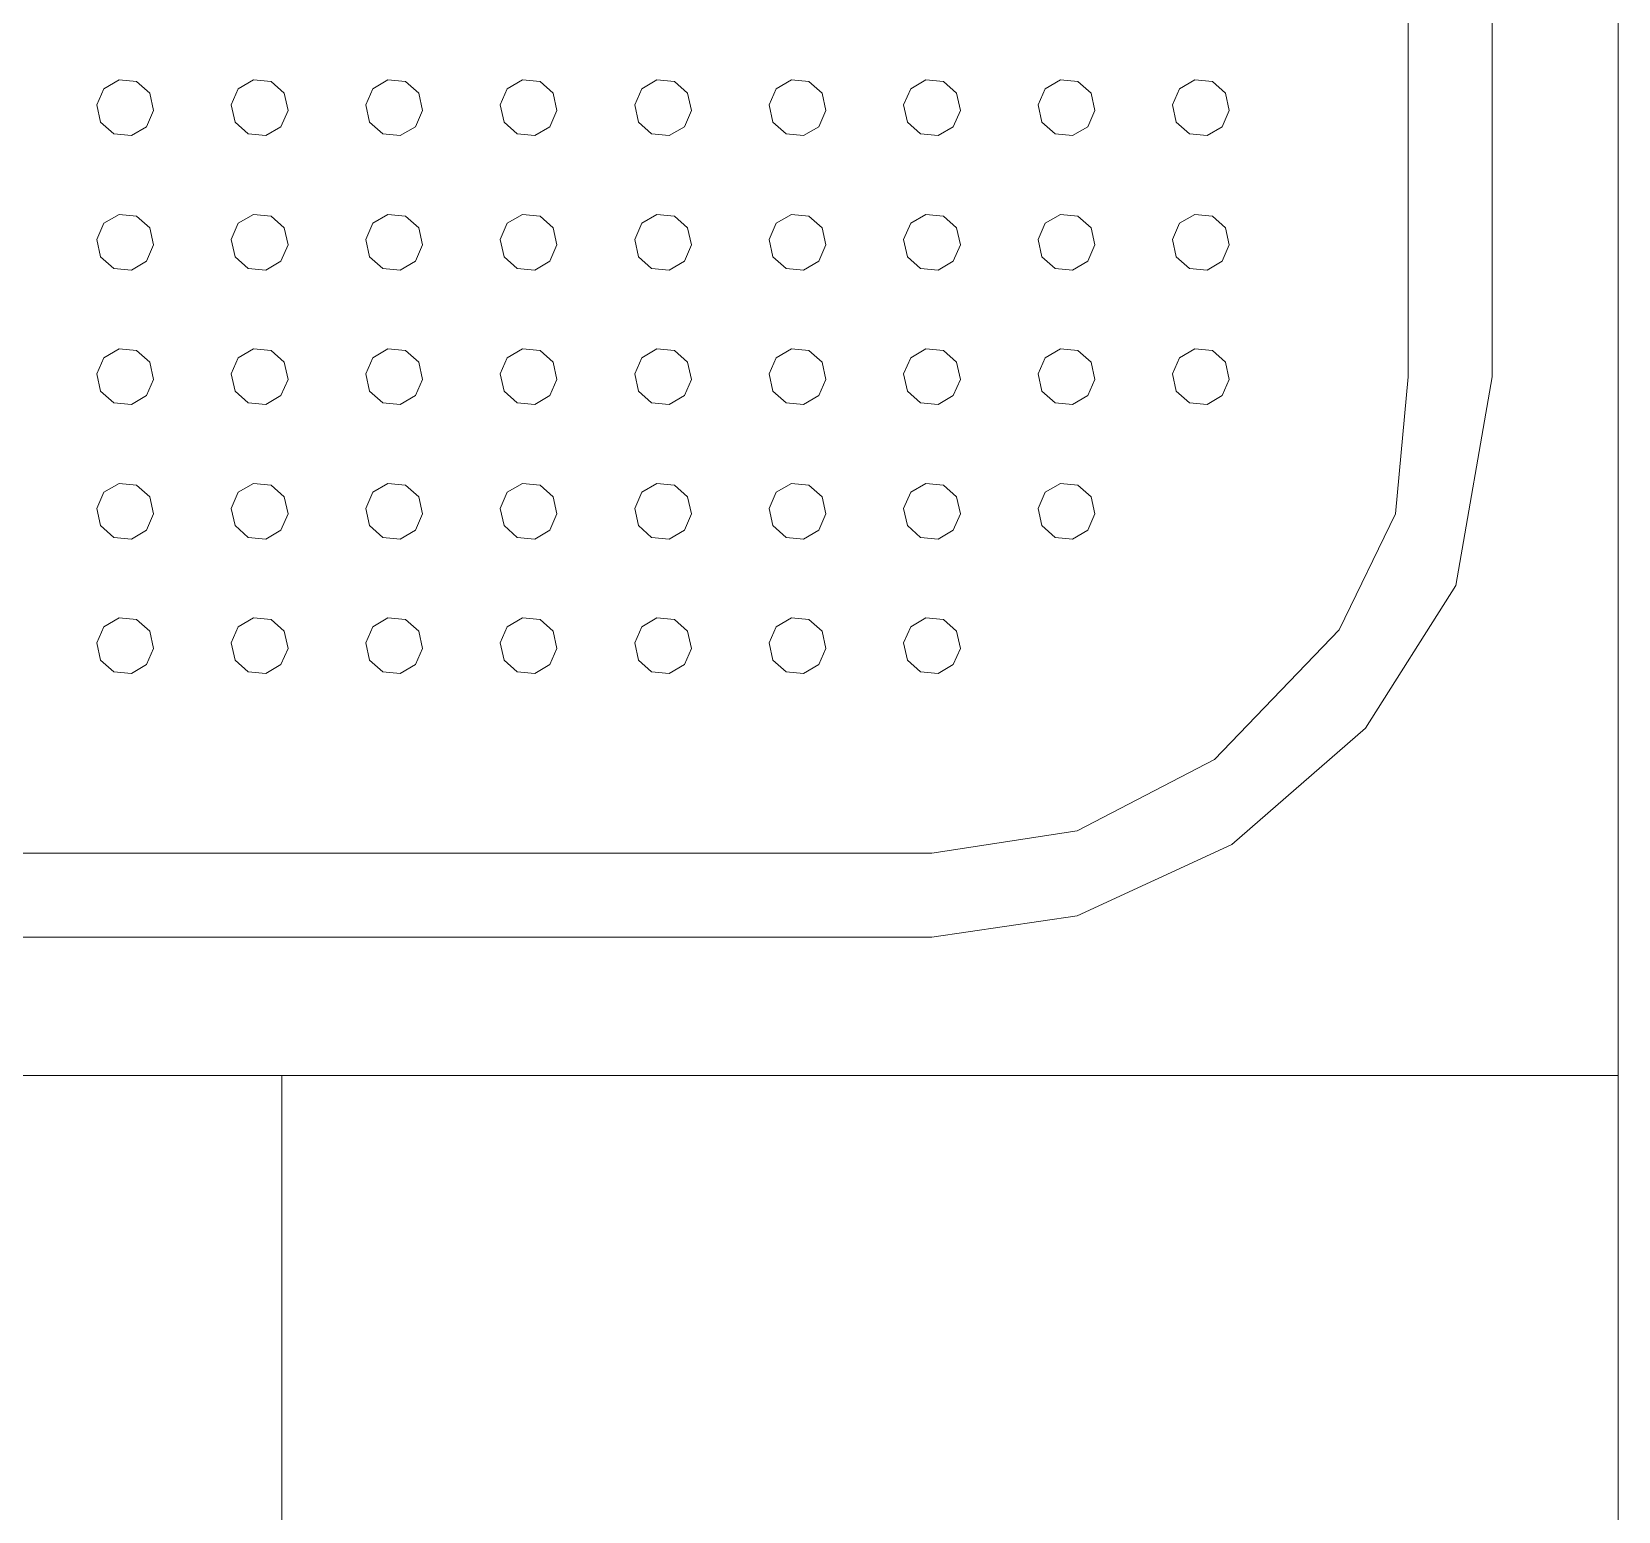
# Model space of a CAD drawing. Header units: millimetres. Extents: x -32 to 1412, y -324 to 2887.
# Drawn here: x 1061.2363 to 1061.7112, y 1936.5687 to 1937.0115 of the extents above; entities that cross this region are included whole.
import ezdxf

# ---------------------------------------------------------------- set-up
doc = ezdxf.new("R2010")
doc.units = ezdxf.units.MM
doc.header["$LTSCALE"] = 0.5
doc.layers.add('arquitetura', color=252, linetype='CONTINUOUS', lineweight=5)

msp = doc.modelspace()

# ---------------------------------------------------------------- linework, layer by layer
at = {"layer": 'arquitetura', "color": 252}
for p, q in [((1061.71123, 1958.00913), (1061.71123, 1931.79913)), ((1061.71123, 1936.69913), (1061.31123, 1936.69913)), ((1061.31123, 1936.54913), (1061.31123, 1936.69913))]:
    msp.add_line(p, q, dxfattribs=at)
at = {"layer": 'arquitetura'}
for p, q in [((1061.67352, 1936.9083), (1061.67352, 1937.39884)), ((1061.64836, 1936.9083), (1061.64836, 1937.37368)), ((1061.25793, 1936.99446), (1061.25582, 1936.98962)), ((1061.26248, 1936.99713), (1061.25793, 1936.99446)), ((1061.26773, 1936.99662), (1061.26248, 1936.99713)), ((1061.27168, 1936.99312), (1061.26773, 1936.99662)), ((1061.29818, 1936.99446), (1061.29607, 1936.98962)), ((1061.30273, 1936.99713), (1061.29818, 1936.99446)), ((1061.30798, 1936.99662), (1061.30273, 1936.99713)), ((1061.31193, 1936.99312), (1061.30798, 1936.99662)), ((1061.33843, 1936.99446), (1061.33632, 1936.98962)), ((1061.34298, 1936.99713), (1061.33843, 1936.99446)), ((1061.34823, 1936.99662), (1061.34298, 1936.99713)), ((1061.35218, 1936.99312), (1061.34823, 1936.99662)), ((1061.37868, 1936.99446), (1061.37657, 1936.98962)), ((1061.38323, 1936.99713), (1061.37868, 1936.99446)), ((1061.38848, 1936.99662), (1061.38323, 1936.99713)), ((1061.39243, 1936.99312), (1061.38848, 1936.99662)), ((1061.41893, 1936.99446), (1061.41682, 1936.98962)), ((1061.42348, 1936.99713), (1061.41893, 1936.99446)), ((1061.42873, 1936.99662), (1061.42348, 1936.99713)), ((1061.43267, 1936.99312), (1061.42873, 1936.99662)), ((1061.45918, 1936.99446), (1061.45707, 1936.98962)), ((1061.46373, 1936.99713), (1061.45918, 1936.99446)), ((1061.46898, 1936.99662), (1061.46373, 1936.99713)), ((1061.47292, 1936.99312), (1061.46898, 1936.99662)), ((1061.49943, 1936.99446), (1061.49732, 1936.98962)), ((1061.50398, 1936.99713), (1061.49943, 1936.99446)), ((1061.50923, 1936.99662), (1061.50398, 1936.99713)), ((1061.51317, 1936.99312), (1061.50923, 1936.99662)), ((1061.53968, 1936.99446), (1061.53757, 1936.98962)), ((1061.54423, 1936.99713), (1061.53968, 1936.99446)), ((1061.54948, 1936.99662), (1061.54423, 1936.99713)), ((1061.55342, 1936.99312), (1061.54948, 1936.99662)), ((1061.57993, 1936.99446), (1061.57782, 1936.98962)), ((1061.58447, 1936.99713), (1061.57993, 1936.99446)), ((1061.58973, 1936.99662), (1061.58447, 1936.99713)), ((1061.59367, 1936.99312), (1061.58973, 1936.99662)), ((1061.27281, 1936.98797), (1061.27168, 1936.99312)), ((1061.31306, 1936.98797), (1061.31193, 1936.99312)), ((1061.35331, 1936.98797), (1061.35218, 1936.99312)), ((1061.39356, 1936.98797), (1061.39243, 1936.99312)), ((1061.43381, 1936.98797), (1061.43267, 1936.99312)), ((1061.47406, 1936.98797), (1061.47292, 1936.99312)), ((1061.51431, 1936.98797), (1061.51317, 1936.99312)), ((1061.55456, 1936.98797), (1061.55342, 1936.99312)), ((1061.59481, 1936.98797), (1061.59367, 1936.99312)), ((1061.25582, 1936.98962), (1061.25696, 1936.98447)), ((1061.2707, 1936.98313), (1061.27281, 1936.98797)), ((1061.29607, 1936.98962), (1061.29721, 1936.98447)), ((1061.31095, 1936.98313), (1061.31306, 1936.98797)), ((1061.33632, 1936.98962), (1061.33746, 1936.98447)), ((1061.3512, 1936.98313), (1061.35331, 1936.98797)), ((1061.37657, 1936.98962), (1061.37771, 1936.98447)), ((1061.39145, 1936.98313), (1061.39356, 1936.98797)), ((1061.41682, 1936.98962), (1061.41795, 1936.98447)), ((1061.4317, 1936.98313), (1061.43381, 1936.98797)), ((1061.45707, 1936.98962), (1061.4582, 1936.98447)), ((1061.47195, 1936.98313), (1061.47406, 1936.98797)), ((1061.49732, 1936.98962), (1061.49845, 1936.98447)), ((1061.5122, 1936.98313), (1061.51431, 1936.98797)), ((1061.53757, 1936.98962), (1061.5387, 1936.98447)), ((1061.55245, 1936.98313), (1061.55456, 1936.98797)), ((1061.57782, 1936.98962), (1061.57895, 1936.98447)), ((1061.5927, 1936.98313), (1061.59481, 1936.98797)), ((1061.25696, 1936.98447), (1061.2609, 1936.98097)), ((1061.2609, 1936.98097), (1061.26616, 1936.98046)), ((1061.26616, 1936.98046), (1061.2707, 1936.98313)), ((1061.29721, 1936.98447), (1061.30115, 1936.98097)), ((1061.30115, 1936.98097), (1061.3064, 1936.98046)), ((1061.3064, 1936.98046), (1061.31095, 1936.98313)), ((1061.33746, 1936.98447), (1061.3414, 1936.98097)), ((1061.3414, 1936.98097), (1061.34665, 1936.98046)), ((1061.34665, 1936.98046), (1061.3512, 1936.98313)), ((1061.37771, 1936.98447), (1061.38165, 1936.98097)), ((1061.38165, 1936.98097), (1061.3869, 1936.98046)), ((1061.3869, 1936.98046), (1061.39145, 1936.98313)), ((1061.41795, 1936.98447), (1061.4219, 1936.98097)), ((1061.4219, 1936.98097), (1061.42715, 1936.98046)), ((1061.42715, 1936.98046), (1061.4317, 1936.98313)), ((1061.4582, 1936.98447), (1061.46215, 1936.98097)), ((1061.46215, 1936.98097), (1061.4674, 1936.98046)), ((1061.4674, 1936.98046), (1061.47195, 1936.98313)), ((1061.49845, 1936.98447), (1061.5024, 1936.98097)), ((1061.5024, 1936.98097), (1061.50765, 1936.98046)), ((1061.50765, 1936.98046), (1061.5122, 1936.98313)), ((1061.5387, 1936.98447), (1061.54265, 1936.98097)), ((1061.54265, 1936.98097), (1061.5479, 1936.98046)), ((1061.5479, 1936.98046), (1061.55245, 1936.98313)), ((1061.57895, 1936.98447), (1061.5829, 1936.98097)), ((1061.5829, 1936.98097), (1061.58815, 1936.98046)), ((1061.58815, 1936.98046), (1061.5927, 1936.98313)), ((1061.26248, 1936.95688), (1061.25793, 1936.95421)), ((1061.26773, 1936.95637), (1061.26248, 1936.95688)), ((1061.30273, 1936.95688), (1061.29818, 1936.95421)), ((1061.30798, 1936.95637), (1061.30273, 1936.95688)), ((1061.34298, 1936.95688), (1061.33843, 1936.95421)), ((1061.34823, 1936.95637), (1061.34298, 1936.95688)), ((1061.38323, 1936.95688), (1061.37868, 1936.95421)), ((1061.38848, 1936.95637), (1061.38323, 1936.95688)), ((1061.42348, 1936.95688), (1061.41893, 1936.95421)), ((1061.42873, 1936.95637), (1061.42348, 1936.95688)), ((1061.46373, 1936.95688), (1061.45918, 1936.95421)), ((1061.46898, 1936.95637), (1061.46373, 1936.95688)), ((1061.50398, 1936.95688), (1061.49943, 1936.95421)), ((1061.50923, 1936.95637), (1061.50398, 1936.95688)), ((1061.54423, 1936.95688), (1061.53968, 1936.95421)), ((1061.54948, 1936.95637), (1061.54423, 1936.95688)), ((1061.58447, 1936.95688), (1061.57993, 1936.95421)), ((1061.58973, 1936.95637), (1061.58447, 1936.95688)), ((1061.25793, 1936.95421), (1061.25582, 1936.94938)), ((1061.27168, 1936.95287), (1061.26773, 1936.95637)), ((1061.27281, 1936.94772), (1061.27168, 1936.95287)), ((1061.29818, 1936.95421), (1061.29607, 1936.94938)), ((1061.31193, 1936.95287), (1061.30798, 1936.95637)), ((1061.31306, 1936.94772), (1061.31193, 1936.95287)), ((1061.33843, 1936.95421), (1061.33632, 1936.94938)), ((1061.35218, 1936.95287), (1061.34823, 1936.95637)), ((1061.35331, 1936.94772), (1061.35218, 1936.95287)), ((1061.37868, 1936.95421), (1061.37657, 1936.94938)), ((1061.39243, 1936.95287), (1061.38848, 1936.95637)), ((1061.39356, 1936.94772), (1061.39243, 1936.95287)), ((1061.41893, 1936.95421), (1061.41682, 1936.94938)), ((1061.43267, 1936.95287), (1061.42873, 1936.95637)), ((1061.43381, 1936.94772), (1061.43267, 1936.95287)), ((1061.45918, 1936.95421), (1061.45707, 1936.94938)), ((1061.47292, 1936.95287), (1061.46898, 1936.95637)), ((1061.47406, 1936.94772), (1061.47292, 1936.95287)), ((1061.49943, 1936.95421), (1061.49732, 1936.94938)), ((1061.51317, 1936.95287), (1061.50923, 1936.95637)), ((1061.51431, 1936.94772), (1061.51317, 1936.95287)), ((1061.53968, 1936.95421), (1061.53757, 1936.94938)), ((1061.55342, 1936.95287), (1061.54948, 1936.95637)), ((1061.55456, 1936.94772), (1061.55342, 1936.95287)), ((1061.57993, 1936.95421), (1061.57782, 1936.94938)), ((1061.59367, 1936.95287), (1061.58973, 1936.95637)), ((1061.59481, 1936.94772), (1061.59367, 1936.95287)), ((1061.25582, 1936.94938), (1061.25696, 1936.94422)), ((1061.2707, 1936.94288), (1061.27281, 1936.94772)), ((1061.29607, 1936.94938), (1061.29721, 1936.94422)), ((1061.31095, 1936.94288), (1061.31306, 1936.94772)), ((1061.33632, 1936.94938), (1061.33746, 1936.94422)), ((1061.3512, 1936.94288), (1061.35331, 1936.94772)), ((1061.37657, 1936.94938), (1061.37771, 1936.94422)), ((1061.39145, 1936.94288), (1061.39356, 1936.94772)), ((1061.41682, 1936.94938), (1061.41795, 1936.94422)), ((1061.4317, 1936.94288), (1061.43381, 1936.94772)), ((1061.45707, 1936.94938), (1061.4582, 1936.94422)), ((1061.47195, 1936.94288), (1061.47406, 1936.94772)), ((1061.49732, 1936.94938), (1061.49845, 1936.94422)), ((1061.5122, 1936.94288), (1061.51431, 1936.94772)), ((1061.53757, 1936.94938), (1061.5387, 1936.94422)), ((1061.55245, 1936.94288), (1061.55456, 1936.94772)), ((1061.57782, 1936.94938), (1061.57895, 1936.94422)), ((1061.5927, 1936.94288), (1061.59481, 1936.94772)), ((1061.25696, 1936.94422), (1061.2609, 1936.94072)), ((1061.26616, 1936.94021), (1061.2707, 1936.94288)), ((1061.29721, 1936.94422), (1061.30115, 1936.94072)), ((1061.3064, 1936.94021), (1061.31095, 1936.94288)), ((1061.33746, 1936.94422), (1061.3414, 1936.94072)), ((1061.34665, 1936.94021), (1061.3512, 1936.94288)), ((1061.37771, 1936.94422), (1061.38165, 1936.94072)), ((1061.3869, 1936.94021), (1061.39145, 1936.94288)), ((1061.41795, 1936.94422), (1061.4219, 1936.94072)), ((1061.42715, 1936.94021), (1061.4317, 1936.94288)), ((1061.4582, 1936.94422), (1061.46215, 1936.94072)), ((1061.4674, 1936.94021), (1061.47195, 1936.94288)), ((1061.49845, 1936.94422), (1061.5024, 1936.94072)), ((1061.50765, 1936.94021), (1061.5122, 1936.94288)), ((1061.5387, 1936.94422), (1061.54265, 1936.94072)), ((1061.5479, 1936.94021), (1061.55245, 1936.94288)), ((1061.57895, 1936.94422), (1061.5829, 1936.94072)), ((1061.58815, 1936.94021), (1061.5927, 1936.94288)), ((1061.2609, 1936.94072), (1061.26616, 1936.94021)), ((1061.30115, 1936.94072), (1061.3064, 1936.94021)), ((1061.3414, 1936.94072), (1061.34665, 1936.94021)), ((1061.38165, 1936.94072), (1061.3869, 1936.94021)), ((1061.4219, 1936.94072), (1061.42715, 1936.94021)), ((1061.46215, 1936.94072), (1061.4674, 1936.94021)), ((1061.5024, 1936.94072), (1061.50765, 1936.94021)), ((1061.54265, 1936.94072), (1061.5479, 1936.94021)), ((1061.5829, 1936.94072), (1061.58815, 1936.94021)), ((1061.25793, 1936.91396), (1061.25582, 1936.90913)), ((1061.26248, 1936.91663), (1061.25793, 1936.91396)), ((1061.26773, 1936.91612), (1061.26248, 1936.91663)), ((1061.27168, 1936.91262), (1061.26773, 1936.91612)), ((1061.29818, 1936.91396), (1061.29607, 1936.90913)), ((1061.30273, 1936.91663), (1061.29818, 1936.91396)), ((1061.30798, 1936.91612), (1061.30273, 1936.91663)), ((1061.31193, 1936.91262), (1061.30798, 1936.91612)), ((1061.33843, 1936.91396), (1061.33632, 1936.90913)), ((1061.34298, 1936.91663), (1061.33843, 1936.91396)), ((1061.34823, 1936.91612), (1061.34298, 1936.91663)), ((1061.35218, 1936.91262), (1061.34823, 1936.91612)), ((1061.37868, 1936.91396), (1061.37657, 1936.90913)), ((1061.38323, 1936.91663), (1061.37868, 1936.91396)), ((1061.38848, 1936.91612), (1061.38323, 1936.91663)), ((1061.39243, 1936.91262), (1061.38848, 1936.91612)), ((1061.41893, 1936.91396), (1061.41682, 1936.90913)), ((1061.42348, 1936.91663), (1061.41893, 1936.91396)), ((1061.42873, 1936.91612), (1061.42348, 1936.91663)), ((1061.43267, 1936.91262), (1061.42873, 1936.91612)), ((1061.45918, 1936.91396), (1061.45707, 1936.90913)), ((1061.46373, 1936.91663), (1061.45918, 1936.91396)), ((1061.46898, 1936.91612), (1061.46373, 1936.91663)), ((1061.47292, 1936.91262), (1061.46898, 1936.91612)), ((1061.49943, 1936.91396), (1061.49732, 1936.90913)), ((1061.50398, 1936.91663), (1061.49943, 1936.91396)), ((1061.50923, 1936.91612), (1061.50398, 1936.91663)), ((1061.51317, 1936.91262), (1061.50923, 1936.91612)), ((1061.53968, 1936.91396), (1061.53757, 1936.90913)), ((1061.54423, 1936.91663), (1061.53968, 1936.91396)), ((1061.54948, 1936.91612), (1061.54423, 1936.91663)), ((1061.55342, 1936.91262), (1061.54948, 1936.91612)), ((1061.57993, 1936.91396), (1061.57782, 1936.90913)), ((1061.58447, 1936.91663), (1061.57993, 1936.91396)), ((1061.58973, 1936.91612), (1061.58447, 1936.91663)), ((1061.59367, 1936.91262), (1061.58973, 1936.91612)), ((1061.25582, 1936.90913), (1061.25696, 1936.90397)), ((1061.27281, 1936.90747), (1061.27168, 1936.91262)), ((1061.29607, 1936.90913), (1061.29721, 1936.90397)), ((1061.31306, 1936.90747), (1061.31193, 1936.91262)), ((1061.33632, 1936.90913), (1061.33746, 1936.90397)), ((1061.35331, 1936.90747), (1061.35218, 1936.91262)), ((1061.37657, 1936.90913), (1061.37771, 1936.90397)), ((1061.39356, 1936.90747), (1061.39243, 1936.91262)), ((1061.41682, 1936.90913), (1061.41795, 1936.90397)), ((1061.43381, 1936.90747), (1061.43267, 1936.91262)), ((1061.45707, 1936.90913), (1061.4582, 1936.90397)), ((1061.47406, 1936.90747), (1061.47292, 1936.91262)), ((1061.49732, 1936.90913), (1061.49845, 1936.90397)), ((1061.51431, 1936.90747), (1061.51317, 1936.91262)), ((1061.53757, 1936.90913), (1061.5387, 1936.90397)), ((1061.55456, 1936.90747), (1061.55342, 1936.91262)), ((1061.57782, 1936.90913), (1061.57895, 1936.90397)), ((1061.59481, 1936.90747), (1061.59367, 1936.91262)), ((1061.2707, 1936.90263), (1061.27281, 1936.90747)), ((1061.31095, 1936.90263), (1061.31306, 1936.90747)), ((1061.3512, 1936.90263), (1061.35331, 1936.90747)), ((1061.39145, 1936.90263), (1061.39356, 1936.90747)), ((1061.4317, 1936.90263), (1061.43381, 1936.90747)), ((1061.47195, 1936.90263), (1061.47406, 1936.90747)), ((1061.5122, 1936.90263), (1061.51431, 1936.90747)), ((1061.55245, 1936.90263), (1061.55456, 1936.90747)), ((1061.5927, 1936.90263), (1061.59481, 1936.90747)), ((1061.64452, 1936.86722), (1061.64836, 1936.9083)), ((1061.66257, 1936.84585), (1061.67352, 1936.9083)), ((1061.25696, 1936.90397), (1061.2609, 1936.90047)), ((1061.2609, 1936.90047), (1061.26616, 1936.89996)), ((1061.26616, 1936.89996), (1061.2707, 1936.90263)), ((1061.29721, 1936.90397), (1061.30115, 1936.90047)), ((1061.30115, 1936.90047), (1061.3064, 1936.89996)), ((1061.3064, 1936.89996), (1061.31095, 1936.90263)), ((1061.33746, 1936.90397), (1061.3414, 1936.90047)), ((1061.3414, 1936.90047), (1061.34665, 1936.89996)), ((1061.34665, 1936.89996), (1061.3512, 1936.90263)), ((1061.37771, 1936.90397), (1061.38165, 1936.90047)), ((1061.38165, 1936.90047), (1061.3869, 1936.89996)), ((1061.3869, 1936.89996), (1061.39145, 1936.90263)), ((1061.41795, 1936.90397), (1061.4219, 1936.90047)), ((1061.4219, 1936.90047), (1061.42715, 1936.89996)), ((1061.42715, 1936.89996), (1061.4317, 1936.90263)), ((1061.4582, 1936.90397), (1061.46215, 1936.90047)), ((1061.46215, 1936.90047), (1061.4674, 1936.89996)), ((1061.4674, 1936.89996), (1061.47195, 1936.90263)), ((1061.49845, 1936.90397), (1061.5024, 1936.90047)), ((1061.5024, 1936.90047), (1061.50765, 1936.89996)), ((1061.50765, 1936.89996), (1061.5122, 1936.90263)), ((1061.5387, 1936.90397), (1061.54265, 1936.90047)), ((1061.54265, 1936.90047), (1061.5479, 1936.89996)), ((1061.5479, 1936.89996), (1061.55245, 1936.90263)), ((1061.57895, 1936.90397), (1061.5829, 1936.90047)), ((1061.5829, 1936.90047), (1061.58815, 1936.89996)), ((1061.58815, 1936.89996), (1061.5927, 1936.90263)), ((1061.26248, 1936.87638), (1061.25793, 1936.87371)), ((1061.26773, 1936.87587), (1061.26248, 1936.87638)), ((1061.27168, 1936.87237), (1061.26773, 1936.87587)), ((1061.30273, 1936.87638), (1061.29818, 1936.87371)), ((1061.30798, 1936.87587), (1061.30273, 1936.87638)), ((1061.31193, 1936.87237), (1061.30798, 1936.87587)), ((1061.34298, 1936.87638), (1061.33843, 1936.87371)), ((1061.34823, 1936.87587), (1061.34298, 1936.87638)), ((1061.35218, 1936.87237), (1061.34823, 1936.87587)), ((1061.38323, 1936.87638), (1061.37868, 1936.87371)), ((1061.38848, 1936.87587), (1061.38323, 1936.87638)), ((1061.39243, 1936.87237), (1061.38848, 1936.87587)), ((1061.42348, 1936.87638), (1061.41893, 1936.87371)), ((1061.42873, 1936.87587), (1061.42348, 1936.87638)), ((1061.43267, 1936.87237), (1061.42873, 1936.87587)), ((1061.46373, 1936.87638), (1061.45918, 1936.87371)), ((1061.46898, 1936.87587), (1061.46373, 1936.87638)), ((1061.47292, 1936.87237), (1061.46898, 1936.87587)), ((1061.50398, 1936.87638), (1061.49943, 1936.87371)), ((1061.50923, 1936.87587), (1061.50398, 1936.87638)), ((1061.51317, 1936.87237), (1061.50923, 1936.87587)), ((1061.54423, 1936.87638), (1061.53968, 1936.87371)), ((1061.54948, 1936.87587), (1061.54423, 1936.87638)), ((1061.55342, 1936.87237), (1061.54948, 1936.87587)), ((1061.25793, 1936.87371), (1061.25582, 1936.86888)), ((1061.27281, 1936.86722), (1061.27168, 1936.87237)), ((1061.29818, 1936.87371), (1061.29607, 1936.86888)), ((1061.31306, 1936.86722), (1061.31193, 1936.87237)), ((1061.33843, 1936.87371), (1061.33632, 1936.86888)), ((1061.35331, 1936.86722), (1061.35218, 1936.87237)), ((1061.37868, 1936.87371), (1061.37657, 1936.86888)), ((1061.39356, 1936.86722), (1061.39243, 1936.87237)), ((1061.41893, 1936.87371), (1061.41682, 1936.86888)), ((1061.43381, 1936.86722), (1061.43267, 1936.87237)), ((1061.45918, 1936.87371), (1061.45707, 1936.86888)), ((1061.47406, 1936.86722), (1061.47292, 1936.87237)), ((1061.49943, 1936.87371), (1061.49732, 1936.86888)), ((1061.51431, 1936.86722), (1061.51317, 1936.87237)), ((1061.53968, 1936.87371), (1061.53757, 1936.86888)), ((1061.55456, 1936.86722), (1061.55342, 1936.87237)), ((1061.25582, 1936.86888), (1061.25696, 1936.86372)), ((1061.2707, 1936.86238), (1061.27281, 1936.86722)), ((1061.29607, 1936.86888), (1061.29721, 1936.86372)), ((1061.31095, 1936.86238), (1061.31306, 1936.86722)), ((1061.33632, 1936.86888), (1061.33746, 1936.86372)), ((1061.3512, 1936.86238), (1061.35331, 1936.86722)), ((1061.37657, 1936.86888), (1061.37771, 1936.86372)), ((1061.39145, 1936.86238), (1061.39356, 1936.86722)), ((1061.41682, 1936.86888), (1061.41795, 1936.86372)), ((1061.4317, 1936.86238), (1061.43381, 1936.86722)), ((1061.45707, 1936.86888), (1061.4582, 1936.86372)), ((1061.47195, 1936.86238), (1061.47406, 1936.86722)), ((1061.49732, 1936.86888), (1061.49845, 1936.86372)), ((1061.5122, 1936.86238), (1061.51431, 1936.86722)), ((1061.53757, 1936.86888), (1061.5387, 1936.86372)), ((1061.55245, 1936.86238), (1061.55456, 1936.86722)), ((1061.62774, 1936.83255), (1061.64452, 1936.86722)), ((1061.25696, 1936.86372), (1061.2609, 1936.86022)), ((1061.26616, 1936.85971), (1061.2707, 1936.86238)), ((1061.29721, 1936.86372), (1061.30115, 1936.86022)), ((1061.3064, 1936.85971), (1061.31095, 1936.86238)), ((1061.33746, 1936.86372), (1061.3414, 1936.86022)), ((1061.34665, 1936.85971), (1061.3512, 1936.86238)), ((1061.37771, 1936.86372), (1061.38165, 1936.86022)), ((1061.3869, 1936.85971), (1061.39145, 1936.86238)), ((1061.41795, 1936.86372), (1061.4219, 1936.86022)), ((1061.42715, 1936.85971), (1061.4317, 1936.86238)), ((1061.4582, 1936.86372), (1061.46215, 1936.86022)), ((1061.4674, 1936.85971), (1061.47195, 1936.86238)), ((1061.49845, 1936.86372), (1061.5024, 1936.86022)), ((1061.50765, 1936.85971), (1061.5122, 1936.86238)), ((1061.5387, 1936.86372), (1061.54265, 1936.86022)), ((1061.5479, 1936.85971), (1061.55245, 1936.86238)), ((1061.2609, 1936.86022), (1061.26616, 1936.85971)), ((1061.30115, 1936.86022), (1061.3064, 1936.85971)), ((1061.3414, 1936.86022), (1061.34665, 1936.85971)), ((1061.38165, 1936.86022), (1061.3869, 1936.85971)), ((1061.4219, 1936.86022), (1061.42715, 1936.85971)), ((1061.46215, 1936.86022), (1061.4674, 1936.85971)), ((1061.5024, 1936.86022), (1061.50765, 1936.85971)), ((1061.54265, 1936.86022), (1061.5479, 1936.85971)), ((1061.63555, 1936.8031), (1061.66257, 1936.84585)), ((1061.25793, 1936.83346), (1061.25582, 1936.82863)), ((1061.26248, 1936.83614), (1061.25793, 1936.83346)), ((1061.26773, 1936.83562), (1061.26248, 1936.83614)), ((1061.27168, 1936.83212), (1061.26773, 1936.83562)), ((1061.29818, 1936.83346), (1061.29607, 1936.82863)), ((1061.30273, 1936.83614), (1061.29818, 1936.83346)), ((1061.30798, 1936.83562), (1061.30273, 1936.83614)), ((1061.31193, 1936.83212), (1061.30798, 1936.83562)), ((1061.33843, 1936.83346), (1061.33632, 1936.82863)), ((1061.34298, 1936.83614), (1061.33843, 1936.83346)), ((1061.34823, 1936.83562), (1061.34298, 1936.83614)), ((1061.35218, 1936.83212), (1061.34823, 1936.83562)), ((1061.37868, 1936.83346), (1061.37657, 1936.82863)), ((1061.38323, 1936.83614), (1061.37868, 1936.83346)), ((1061.38848, 1936.83562), (1061.38323, 1936.83614)), ((1061.39243, 1936.83212), (1061.38848, 1936.83562)), ((1061.41893, 1936.83346), (1061.41682, 1936.82863)), ((1061.42348, 1936.83614), (1061.41893, 1936.83346)), ((1061.42873, 1936.83562), (1061.42348, 1936.83614)), ((1061.43267, 1936.83212), (1061.42873, 1936.83562)), ((1061.45918, 1936.83346), (1061.45707, 1936.82863)), ((1061.46373, 1936.83614), (1061.45918, 1936.83346)), ((1061.46898, 1936.83562), (1061.46373, 1936.83614)), ((1061.47292, 1936.83212), (1061.46898, 1936.83562)), ((1061.49943, 1936.83346), (1061.49732, 1936.82863)), ((1061.50398, 1936.83614), (1061.49943, 1936.83346)), ((1061.50923, 1936.83562), (1061.50398, 1936.83614)), ((1061.51317, 1936.83212), (1061.50923, 1936.83562)), ((1061.25582, 1936.82863), (1061.25696, 1936.82348)), ((1061.27281, 1936.82697), (1061.27168, 1936.83212)), ((1061.29607, 1936.82863), (1061.29721, 1936.82348)), ((1061.31306, 1936.82697), (1061.31193, 1936.83212)), ((1061.33632, 1936.82863), (1061.33746, 1936.82348)), ((1061.35331, 1936.82697), (1061.35218, 1936.83212)), ((1061.37657, 1936.82863), (1061.37771, 1936.82348)), ((1061.39356, 1936.82697), (1061.39243, 1936.83212)), ((1061.41682, 1936.82863), (1061.41795, 1936.82348)), ((1061.43381, 1936.82697), (1061.43267, 1936.83212)), ((1061.45707, 1936.82863), (1061.4582, 1936.82348)), ((1061.47406, 1936.82697), (1061.47292, 1936.83212)), ((1061.49732, 1936.82863), (1061.49845, 1936.82348)), ((1061.51431, 1936.82697), (1061.51317, 1936.83212)), ((1061.59035, 1936.79375), (1061.62774, 1936.83255)), ((1061.2707, 1936.82214), (1061.27281, 1936.82697)), ((1061.31095, 1936.82214), (1061.31306, 1936.82697)), ((1061.3512, 1936.82214), (1061.35331, 1936.82697)), ((1061.39145, 1936.82214), (1061.39356, 1936.82697)), ((1061.4317, 1936.82214), (1061.43381, 1936.82697)), ((1061.47195, 1936.82214), (1061.47406, 1936.82697)), ((1061.5122, 1936.82214), (1061.51431, 1936.82697)), ((1061.25696, 1936.82348), (1061.2609, 1936.81997)), ((1061.2609, 1936.81997), (1061.26616, 1936.81946)), ((1061.26616, 1936.81946), (1061.2707, 1936.82214)), ((1061.29721, 1936.82348), (1061.30115, 1936.81997)), ((1061.30115, 1936.81997), (1061.3064, 1936.81946)), ((1061.3064, 1936.81946), (1061.31095, 1936.82214)), ((1061.33746, 1936.82348), (1061.3414, 1936.81997)), ((1061.3414, 1936.81997), (1061.34665, 1936.81946)), ((1061.34665, 1936.81946), (1061.3512, 1936.82214)), ((1061.37771, 1936.82348), (1061.38165, 1936.81997)), ((1061.38165, 1936.81997), (1061.3869, 1936.81946)), ((1061.3869, 1936.81946), (1061.39145, 1936.82214)), ((1061.41795, 1936.82348), (1061.4219, 1936.81997)), ((1061.4219, 1936.81997), (1061.42715, 1936.81946)), ((1061.42715, 1936.81946), (1061.4317, 1936.82214)), ((1061.4582, 1936.82348), (1061.46215, 1936.81997)), ((1061.46215, 1936.81997), (1061.4674, 1936.81946)), ((1061.4674, 1936.81946), (1061.47195, 1936.82214)), ((1061.49845, 1936.82348), (1061.5024, 1936.81997)), ((1061.5024, 1936.81997), (1061.50765, 1936.81946)), ((1061.50765, 1936.81946), (1061.5122, 1936.82214)), ((1061.5956, 1936.76834), (1061.63555, 1936.8031)), ((1061.54924, 1936.77238), (1061.59035, 1936.79375)), ((1061.50581, 1936.76575), (1061.54924, 1936.77238)), ((1061.54924, 1936.74697), (1061.5956, 1936.76834)), ((1061.04043, 1936.76575), (1061.50581, 1936.76575)), ((1061.50581, 1936.74059), (1061.54924, 1936.74697)), ((1061.01527, 1936.74059), (1061.50581, 1936.74059))]:
    msp.add_line(p, q, dxfattribs=at)
msp.add_lwpolyline([(1060.96123, 1936.69913), (1061.71123, 1936.69913), (1061.71123, 1937.44913), (1060.96123, 1937.44913)], close=True, dxfattribs=at)

doc.saveas('drawing.dxf')
